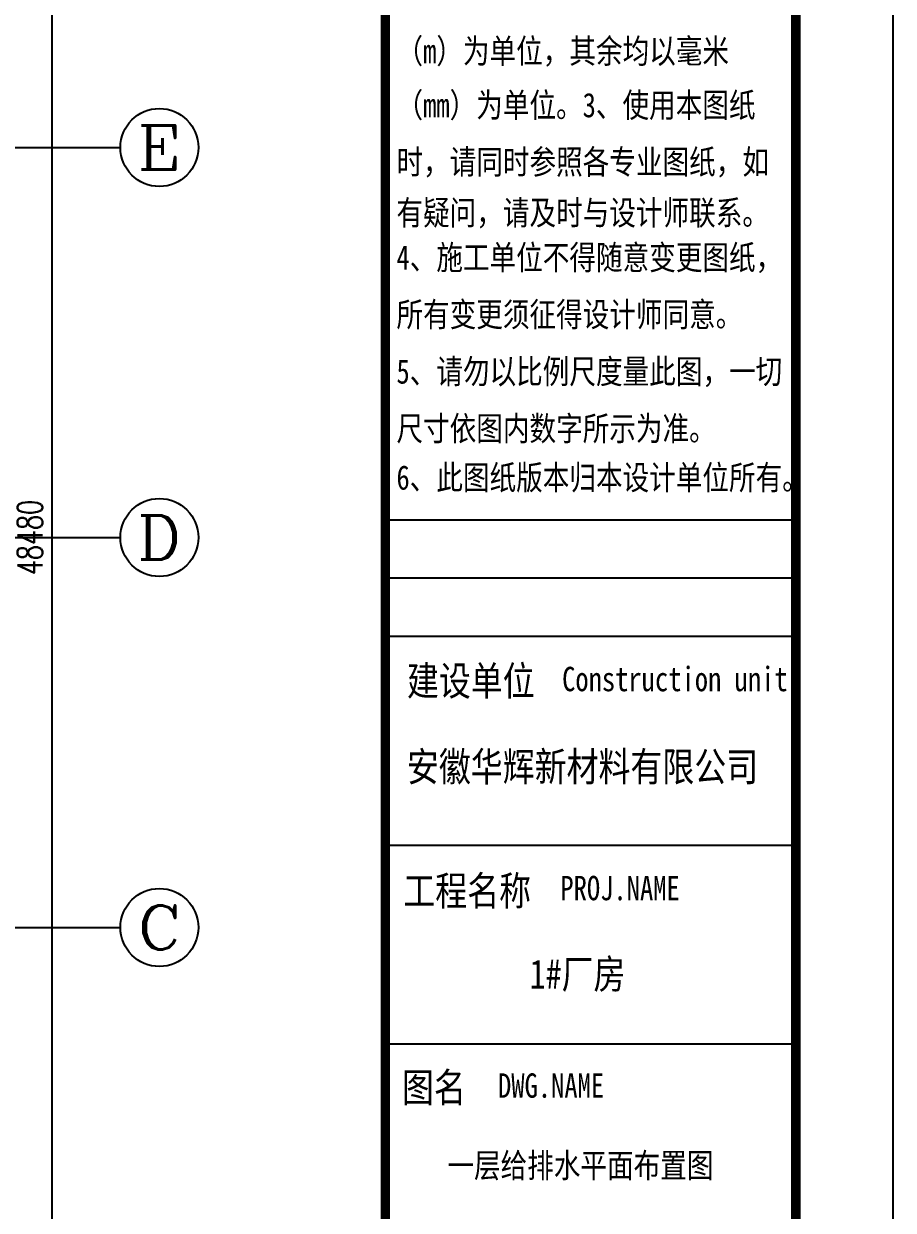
# Model space of a CAD drawing. Extents: x -191212 to 1245715665, y -234495 to 250873.
# Drawn here: x 284307 to 302138, y 54632 to 78972 of the extents above; entities that cross this region are included whole.
import ezdxf
from ezdxf.enums import TextEntityAlignment as Align

# ---------------------------------------------------------------- set-up
doc = ezdxf.new("R2010")
doc.units = 0
doc.header["$LTSCALE"] = 500
doc.layers.get('0').update_dxf_attribs({"linetype": 'CONTINUOUS'})
doc.layers.get('Defpoints').update_dxf_attribs({"linetype": 'CONTINUOUS'})
for name, color, linetype in [('0-TK', 4, 'CONTINUOUS'), ('AXIS', 3, 'CONTINUOUS'), ('AXIS_TEXT', 7, 'CONTINUOUS'), ('PUB_DIM', 3, 'CONTINUOUS'), ('PUB_TITLE', 4, 'CONTINUOUS')]:
    doc.layers.add(name, color=color, linetype=linetype)
doc.styles.add('-黑体', font='simhei.ttf', dxfattribs={"width": 0.8})
doc.styles.add('_TCH_AXIS', font='COMPLEX', dxfattribs={"bigfont": 'GBCBIG'})
doc.styles.add('_TCH_DIM_T3', font='SIMPLEX', dxfattribs={"width": 0.705882, "bigfont": 'GBCBIG'})
doc.styles.add('COMPLEX', font='COMPLEX')
doc.dimstyles.new('_TCH_ARCH&&200', dxfattribs={"dimtxt": 510, "dimasz": 200, "dimexe": 500, "dimexo": 600, "dimgap": 200, "dimtad": 1, "dimdec": 0, "dimzin": 0, "dimdsep": 46, "dimtxsty": '_TCH_DIM_T3', "dimblk": 'ARCHTICK', "dimcen": 0.09, "dimclrt": 225, "dimazin": 2, "dimtfac": 1, "dimtdec": 0, "dimtix": 1, "dimtmove": 2, "dimatfit": 3, "dimfxl": 1, "dimtolj": 1, "dimtzin": 0, "dimarcsym": 0})

# ---------------------------------------------------------------- blocks, each defined once
blk = doc.blocks.new('_AXISO')
blk.add_circle((0, 0), 0.5)
at = {"layer": 'AXIS_TEXT', "style": 'COMPLEX', "width": 1.041667}
blk.add_attdef('A', text='', height=0.56, dxfattribs=at).set_placement((-0.25, -0.28), (0.25, -0.28), align=Align.FIT)
blk = doc.blocks.new('_ArchTick')
at = {"color": 0, "linetype": 'ByBlock', "const_width": 0.4}
blk.add_lwpolyline([(-0.5, -0.5), (0.5, 0.5)], dxfattribs=at)
blk = doc.blocks.new('*D194')
at = {"layer": 'AXIS', "color": 0, "lineweight": -2}
for p, q in [((278928, 92673), (285388, 92673)), ((284888, 44193), (284888, 92673)), ((278928, 44193), (285388, 44193))]:
    blk.add_line(p, q, dxfattribs=at)
at = {"layer": 'Defpoints', "color": 0}
for p in [(278328, 92673), (284888, 92673), (278328, 44193), (202288, -44567), (204176, -44567), (202288, -46067)]:
    blk.add_point(p, dxfattribs=at)
at = {"layer": 'PUB_DIM', "color": 0, "lineweight": -2}
for p, q in [((204176, -44567), (204176, -44367)), ((202888, -44567), (204676, -44567)), ((204176, -46067), (204176, -44567)), ((202888, -46067), (204676, -46067)), ((204176, -46067), (204176, -46267))]:
    blk.add_line(p, q, dxfattribs=at)
at = {"layer": 'AXIS', "color": 0, "lineweight": -2, "xscale": 200, "yscale": 200, "zscale": 200}
for p, rotation in [((284888, 92673), 90), ((284888, 44193), 270)]:
    blk.add_blockref('_ArchTick', p, dxfattribs=dict(at, rotation=rotation))
at = {"layer": 'PUB_DIM', "color": 0, "lineweight": -2, "xscale": 200, "yscale": 200, "zscale": 200}
for p, rotation in [((204176, -44567), 270), ((204176, -46067), 90)]:
    blk.add_blockref('_ArchTick', p, dxfattribs=dict(at, rotation=rotation))
at = {"layer": 'AXIS', "color": 7, "insert": (284433, 68433), "char_height": 510, "attachment_point": 5, "rotation": 90, "style": '_TCH_DIM_T3'}
blk.add_mtext('\\A1;48480', dxfattribs=at)
at = {"layer": 'PUB_DIM', "color": 225, "insert": (203721, -45317), "char_height": 510, "attachment_point": 5, "rotation": 90, "style": '_TCH_DIM_T3'}
blk.add_mtext('\\A1;1500', dxfattribs=at)

msp = doc.modelspace()

# ---------------------------------------------------------------- linework, layer by layer
at = {"layer": '0-TK'}
for p, q in [((291719.5, 68794.6), (300138.4, 68794.6)), ((291719.5, 67602.5), (300138.4, 67602.5)), ((291719.5, 66410.4), (300138.4, 66410.4)), ((291719.5, 62118.7), (300138.4, 62118.7)), ((291719.5, 58047.8), (300138.4, 58047.8))]:
    msp.add_line(p, q, dxfattribs=at)
at = {"layer": '0-TK', "const_width": 192}
msp.add_lwpolyline([(291719.5, 28433.3), (291719.5, 108433.3)], dxfattribs=at)
at = {"layer": 'AXIS'}
for p, q in [((278287.8, 76433.3), (286287.8, 76433.3)), ((278287.8, 68433.3), (286287.8, 68433.3)), ((278287.8, 60433.3), (286287.8, 60433.3))]:
    msp.add_line(p, q, dxfattribs=at)
at = {"layer": 'PUB_TITLE'}
msp.add_lwpolyline([(153538.4, 26433.3), (302138.4, 26433.3), (302138.4, 110433.3), (153538.4, 110433.3)], close=True, dxfattribs=at)
at = {"layer": 'PUB_TITLE', "const_width": 200}
msp.add_lwpolyline([(158538.4, 28433.3), (300138.4, 28433.3), (300138.4, 108433.3), (158538.4, 108433.3)], close=True, dxfattribs=at)

# ---------------------------------------------------------------- block references
at = {"layer": 'AXIS'}
ref = msp.add_blockref('_AXISO', (287087.8, 76433.3), dxfattribs=dict(at, xscale=1600, yscale=1600, zscale=1600))
ref.add_attrib('A', 'E', dxfattribs={"layer": 'AXIS_TEXT', "height": 905.1, "style": '_TCH_AXIS', "width": 1.3125}).set_placement((286635.2, 75980.8), (287540.3, 75980.8), align=Align.FIT)
ref = msp.add_blockref('_AXISO', (287087.8, 68433.3), dxfattribs=dict(at, xscale=1600, yscale=1600, zscale=1600))
ref.add_attrib('A', 'D', dxfattribs={"layer": 'AXIS_TEXT', "height": 905.1, "style": '_TCH_AXIS', "width": 1.235294}).set_placement((286635.2, 67980.8), (287540.3, 67980.8), align=Align.FIT)
ref = msp.add_blockref('_AXISO', (287087.8, 60433.3), dxfattribs=dict(at, xscale=1600, yscale=1600, zscale=1600))
ref.add_attrib('A', 'C', dxfattribs={"layer": 'AXIS_TEXT', "height": 905.1, "style": '_TCH_AXIS', "width": 1.4}).set_placement((286635.2, 59980.8), (287540.3, 59980.8), align=Align.FIT)

# ---------------------------------------------------------------- texts
at = {"style": '-黑体', "width": 0.8}
for s, height, p in [('（m）为单位，其余均以毫米', 500, (291950.4, 78412.5)), ('（mm）为单位。3、使用本图纸', 500, (291950.4, 77303.5)), ('时，请同时参照各专业图纸，如', 500, (291950.4, 76138.9)), ('有疑问，请及时与设计师联系。', 500, (291950.4, 75095.6)), ('4、施工单位不得随意变更图纸，', 500, (291950.4, 74178)), ('所有变更须征得设计师同意。', 500, (291950.4, 73008.5)), ('5、请勿以比例尺度量此图，一切', 500, (291950.4, 71838.9)), ('尺寸依图内数字所示为准。', 500, (291950.4, 70669.4)), ('6、此图纸版本归本设计单位所有。', 500, (291950.4, 69663.4)), ('建设单位', 600, (292165.3, 65492.4)), ('Construction unit  ', 500, (295347.3, 65530.1)), ('安徽华辉新材料有限公司', 600, (292165.3, 63731.2)), ('工程名称', 600, (292091.1, 61186)), ('PROJ.NAME', 500, (295311.6, 61242)), ('1#厂房', 600, (294683.4, 59476.9)), ('图名', 600, (292062.6, 57150.9)), ('DWG.NAME', 500, (294032.7, 57190.3)), ('一层给排水平面布置图', 500, (292994.6, 55552.6))]:
    msp.add_text(s, height=height, dxfattribs=at).set_placement(p, align=Align.MIDDLE_LEFT)

# ---------------------------------------------------------------- dimensions: what is measured, and where the dimension line sits
at = {"layer": 'AXIS'}
dim = msp.add_aligned_dim(p1=(278327.8, 44193.3), p2=(278327.8, 92673.3), distance=-6560, dimstyle='_TCH_ARCH&&200', override={"dimclrt": 7}, dxfattribs=at)
dim.commit()
dim.dimension.update_dxf_attribs({"geometry": '*D194', "text_midpoint": (284432.8, 68433.3)})

doc.saveas('drawing.dxf')
